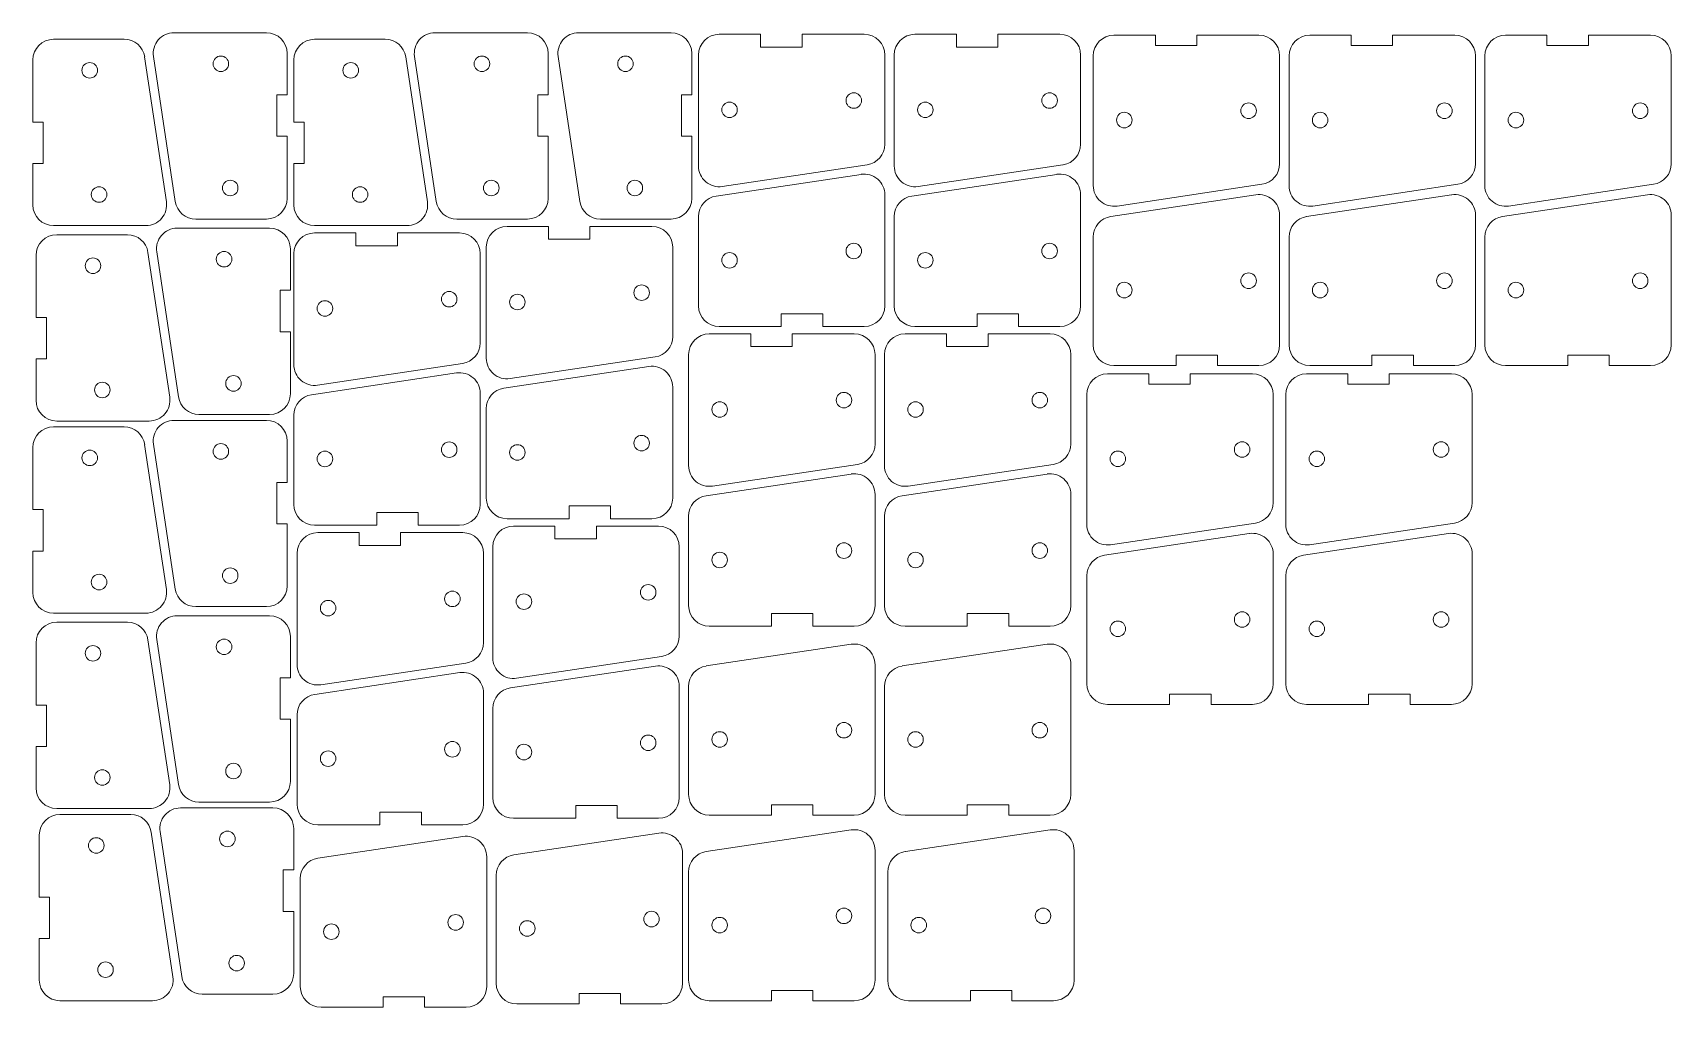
# Model space of a CAD drawing. Header units: inches. Extents: x 0.1 to 19.9, y 0.1 to 11.9.
import ezdxf

# ---------------------------------------------------------------- set-up
doc = ezdxf.new("R2010")
doc.units = ezdxf.units.IN
doc.header["$MEASUREMENT"] = 0

msp = doc.modelspace()

# ---------------------------------------------------------------- linework, layer by layer
at = {"color": 7, "linetype": 'Continuous', "lineweight": 15}
for p, q in [((1.789, 11.908), (2.905, 11.908)), ((4.94, 11.908), (6.056, 11.908)), ((6.673, 11.908), (7.789, 11.908)), ((8.37, 11.889), (8.87, 11.889)), ((8.87, 11.889), (8.87, 11.735)), ((9.37, 11.889), (10.12, 11.889)), ((9.37, 11.889), (9.37, 11.735)), ((10.733, 11.889), (11.233, 11.889)), ((11.233, 11.889), (11.233, 11.735)), ((11.733, 11.889), (12.483, 11.889)), ((11.733, 11.889), (11.733, 11.735)), ((13.135, 11.878), (13.635, 11.878)), ((13.635, 11.878), (13.635, 11.753)), ((14.135, 11.878), (14.885, 11.878)), ((14.135, 11.878), (14.135, 11.753)), ((15.499, 11.878), (15.999, 11.878)), ((15.999, 11.878), (15.999, 11.753)), ((16.499, 11.878), (17.249, 11.878)), ((16.499, 11.878), (16.499, 11.753)), ((17.862, 11.878), (18.362, 11.878)), ((18.362, 11.878), (18.362, 11.753)), ((18.862, 11.878), (19.612, 11.878)), ((18.862, 11.878), (18.862, 11.753)), ((1.188, 11.829), (0.335, 11.829)), ((4.339, 11.829), (3.486, 11.829)), ((9.37, 11.735), (8.87, 11.735)), ((11.733, 11.735), (11.233, 11.735)), ((14.135, 11.753), (13.635, 11.753)), ((16.499, 11.753), (15.999, 11.753)), ((18.862, 11.753), (18.362, 11.753)), ((0.085, 10.829), (0.085, 11.579)), ((1.435, 11.616), (1.698, 9.866)), ((1.804, 9.871), (1.542, 11.621)), ((3.155, 11.658), (3.155, 11.158)), ((3.236, 10.829), (3.236, 11.579)), ((4.586, 11.616), (4.849, 9.866)), ((4.955, 9.871), (4.693, 11.621)), ((6.306, 11.658), (6.306, 11.158)), ((6.688, 9.871), (6.426, 11.621)), ((8.039, 11.658), (8.039, 11.158)), ((8.12, 10.298), (8.12, 11.639)), ((10.37, 11.639), (10.37, 10.561)), ((10.483, 10.298), (10.483, 11.639)), ((12.733, 11.639), (12.733, 10.561)), ((12.885, 10.062), (12.885, 11.628)), ((15.135, 10.325), (15.135, 11.628)), ((15.249, 10.062), (15.249, 11.628)), ((17.499, 10.325), (17.499, 11.628)), ((17.612, 10.062), (17.612, 11.628)), ((19.862, 10.325), (19.862, 11.628)), ((3.03, 10.658), (3.03, 11.158)), ((3.155, 11.158), (3.03, 11.158)), ((6.181, 10.658), (6.181, 11.158)), ((6.306, 11.158), (6.181, 11.158)), ((7.914, 10.658), (7.914, 11.158)), ((8.039, 11.158), (7.914, 11.158)), ((0.085, 10.829), (0.21, 10.829)), ((0.21, 10.829), (0.21, 10.329)), ((3.236, 10.829), (3.361, 10.829)), ((3.361, 10.829), (3.361, 10.329)), ((3.155, 10.658), (3.03, 10.658)), ((3.155, 10.658), (3.155, 9.908)), ((6.306, 10.658), (6.181, 10.658)), ((6.306, 10.658), (6.306, 9.908)), ((8.039, 10.658), (7.914, 10.658)), ((8.039, 10.658), (8.039, 9.908)), ((0.085, 10.329), (0.21, 10.329)), ((0.085, 9.829), (0.085, 10.329)), ((3.236, 10.329), (3.361, 10.329)), ((3.236, 9.829), (3.236, 10.329)), ((10.157, 10.314), (8.407, 10.051)), ((12.52, 10.314), (10.77, 10.051)), ((8.332, 9.936), (10.082, 10.198)), ((10.696, 9.936), (12.446, 10.198)), ((10.37, 9.951), (10.37, 8.61)), ((12.733, 9.951), (12.733, 8.61)), ((13.098, 9.689), (14.848, 9.951)), ((14.922, 10.078), (13.172, 9.815)), ((15.461, 9.689), (17.211, 9.951)), ((17.286, 10.078), (15.536, 9.815)), ((17.825, 9.689), (19.575, 9.951)), ((19.649, 10.078), (17.899, 9.815)), ((15.135, 9.704), (15.135, 8.138)), ((17.499, 9.704), (17.499, 8.138)), ((19.862, 9.704), (19.862, 8.138)), ((1.45, 9.579), (0.335, 9.579)), ((1.828, 9.548), (2.944, 9.548)), ((2.052, 9.658), (2.905, 9.658)), ((4.601, 9.579), (3.486, 9.579)), ((5.203, 9.658), (6.056, 9.658)), ((5.809, 9.569), (6.309, 9.569)), ((6.309, 9.569), (6.309, 9.415)), ((6.809, 9.569), (7.559, 9.569)), ((6.809, 9.569), (6.809, 9.415)), ((6.936, 9.658), (7.789, 9.658)), ((8.12, 8.61), (8.12, 9.688)), ((10.483, 8.61), (10.483, 9.688)), ((1.227, 9.469), (0.374, 9.469)), ((3.194, 9.298), (3.194, 8.798)), ((3.486, 9.49), (3.986, 9.49)), ((3.986, 9.49), (3.986, 9.336)), ((4.486, 9.336), (3.986, 9.336)), ((4.486, 9.49), (5.236, 9.49)), ((4.486, 9.49), (4.486, 9.336)), ((5.559, 7.978), (5.559, 9.319)), ((6.809, 9.415), (6.309, 9.415)), ((7.809, 9.319), (7.809, 8.24)), ((12.885, 9.441), (12.885, 8.138)), ((15.249, 9.441), (15.249, 8.138)), ((17.612, 9.441), (17.612, 8.138)), ((0.124, 8.469), (0.124, 9.219)), ((1.475, 9.256), (1.737, 7.506)), ((1.844, 7.511), (1.581, 9.261)), ((3.236, 7.899), (3.236, 9.24)), ((5.486, 9.24), (5.486, 8.162)), ((3.069, 8.298), (3.069, 8.798)), ((3.194, 8.798), (3.069, 8.798)), ((9.12, 8.36), (9.12, 8.514)), ((9.12, 8.514), (9.62, 8.514)), ((9.62, 8.36), (9.62, 8.514)), ((11.483, 8.36), (11.483, 8.514)), ((11.483, 8.514), (11.983, 8.514)), ((11.983, 8.36), (11.983, 8.514)), ((0.124, 8.469), (0.249, 8.469)), ((0.249, 8.469), (0.249, 7.969)), ((9.12, 8.36), (8.37, 8.36)), ((10.12, 8.36), (9.62, 8.36)), ((11.483, 8.36), (10.733, 8.36)), ((12.483, 8.36), (11.983, 8.36)), ((3.194, 8.298), (3.069, 8.298)), ((3.194, 8.298), (3.194, 7.548)), ((8.251, 8.271), (8.751, 8.271)), ((8.751, 8.271), (8.751, 8.117)), ((9.251, 8.117), (8.751, 8.117)), ((9.251, 8.271), (10.001, 8.271)), ((9.251, 8.271), (9.251, 8.117)), ((10.615, 8.271), (11.115, 8.271)), ((11.115, 8.271), (11.115, 8.117)), ((11.615, 8.117), (11.115, 8.117)), ((11.615, 8.271), (12.365, 8.271)), ((11.615, 8.271), (11.615, 8.117)), ((0.124, 7.969), (0.249, 7.969)), ((0.124, 7.469), (0.124, 7.969)), ((5.273, 7.914), (3.523, 7.652)), ((7.596, 7.993), (5.846, 7.731)), ((8.001, 6.68), (8.001, 8.021)), ((10.251, 8.021), (10.251, 6.942)), ((10.365, 6.68), (10.365, 8.021)), ((12.615, 8.021), (12.615, 6.942)), ((13.885, 7.888), (13.885, 8.013)), ((13.885, 8.013), (14.385, 8.013)), ((14.385, 7.888), (14.385, 8.013)), ((16.249, 7.888), (16.249, 8.013)), ((16.249, 8.013), (16.749, 8.013)), ((16.749, 7.888), (16.749, 8.013)), ((18.612, 7.888), (18.612, 8.013)), ((18.612, 8.013), (19.112, 8.013)), ((19.112, 7.888), (19.112, 8.013)), ((3.448, 7.536), (5.198, 7.799)), ((5.772, 7.615), (7.522, 7.877)), ((13.057, 7.788), (13.557, 7.788)), ((13.885, 7.888), (13.135, 7.888)), ((13.557, 7.788), (13.557, 7.663)), ((14.057, 7.788), (14.807, 7.788)), ((14.057, 7.788), (14.057, 7.663)), ((14.885, 7.888), (14.385, 7.888)), ((15.459, 7.788), (15.959, 7.788)), ((16.249, 7.888), (15.499, 7.888)), ((15.959, 7.788), (15.959, 7.663)), ((16.459, 7.788), (17.209, 7.788)), ((16.459, 7.788), (16.459, 7.663)), ((17.249, 7.888), (16.749, 7.888)), ((18.612, 7.888), (17.862, 7.888)), ((19.612, 7.888), (19.112, 7.888)), ((5.486, 7.552), (5.486, 6.211)), ((7.809, 7.63), (7.809, 6.289)), ((12.807, 5.972), (12.807, 7.538)), ((14.057, 7.663), (13.557, 7.663)), ((15.057, 6.234), (15.057, 7.538)), ((15.209, 5.972), (15.209, 7.538)), ((16.459, 7.663), (15.959, 7.663)), ((17.459, 6.234), (17.459, 7.538)), ((5.559, 6.289), (5.559, 7.368)), ((1.188, 7.149), (0.335, 7.149)), ((1.49, 7.219), (0.374, 7.219)), ((1.789, 7.227), (2.905, 7.227)), ((2.091, 7.298), (2.944, 7.298)), ((3.236, 6.211), (3.236, 7.289)), ((1.435, 6.936), (1.698, 5.186)), ((1.804, 5.19), (1.542, 6.94)), ((3.155, 6.977), (3.155, 6.477)), ((0.085, 6.149), (0.085, 6.899)), ((8.214, 6.317), (9.964, 6.579)), ((10.038, 6.695), (8.288, 6.433)), ((10.577, 6.317), (12.327, 6.579)), ((12.402, 6.695), (10.652, 6.433)), ((3.03, 5.977), (3.03, 6.477)), ((3.155, 6.477), (3.03, 6.477)), ((10.251, 6.332), (10.251, 4.991)), ((12.615, 6.332), (12.615, 4.991)), ((0.085, 6.149), (0.21, 6.149)), ((0.21, 6.149), (0.21, 5.649)), ((6.559, 6.039), (6.559, 6.193)), ((6.559, 6.193), (7.059, 6.193)), ((7.059, 6.039), (7.059, 6.193)), ((3.155, 5.977), (3.03, 5.977)), ((3.155, 5.977), (3.155, 5.227)), ((4.236, 5.961), (3.486, 5.961)), ((4.236, 5.961), (4.236, 6.115)), ((4.236, 6.115), (4.736, 6.115)), ((4.736, 5.961), (4.736, 6.115)), ((5.236, 5.961), (4.736, 5.961)), ((6.559, 6.039), (5.809, 6.039)), ((5.888, 5.95), (6.388, 5.95)), ((6.388, 5.95), (6.388, 5.796)), ((6.888, 5.95), (7.638, 5.95)), ((6.888, 5.95), (6.888, 5.796)), ((7.559, 6.039), (7.059, 6.039)), ((8.001, 4.991), (8.001, 6.07)), ((10.365, 4.991), (10.365, 6.07)), ((14.844, 5.987), (13.094, 5.725)), ((17.246, 5.987), (15.496, 5.725)), ((3.525, 5.871), (4.025, 5.871)), ((4.025, 5.871), (4.025, 5.717)), ((4.525, 5.871), (5.275, 5.871)), ((4.525, 5.871), (4.525, 5.717)), ((6.888, 5.796), (6.388, 5.796)), ((13.019, 5.598), (14.769, 5.86)), ((15.422, 5.598), (17.172, 5.86)), ((0.085, 5.649), (0.21, 5.649)), ((0.085, 5.149), (0.085, 5.649)), ((3.275, 4.281), (3.275, 5.621)), ((4.525, 5.717), (4.025, 5.717)), ((5.525, 5.621), (5.525, 4.543)), ((5.638, 4.359), (5.638, 5.7)), ((7.888, 5.7), (7.888, 4.622)), ((15.057, 5.613), (15.057, 4.047)), ((17.459, 5.613), (17.459, 4.047)), ((12.807, 5.351), (12.807, 4.047)), ((15.209, 5.351), (15.209, 4.047)), ((2.052, 4.977), (2.905, 4.977)), ((1.45, 4.899), (0.335, 4.899)), ((1.227, 4.789), (0.374, 4.789)), ((1.828, 4.867), (2.944, 4.867)), ((9.001, 4.741), (9.001, 4.895)), ((9.001, 4.895), (9.501, 4.895)), ((9.501, 4.741), (9.501, 4.895)), ((11.365, 4.741), (11.365, 4.895)), ((11.365, 4.895), (11.865, 4.895)), ((11.865, 4.741), (11.865, 4.895)), ((1.475, 4.576), (1.737, 2.826)), ((1.844, 2.83), (1.581, 4.58)), ((3.194, 4.617), (3.194, 4.117)), ((9.001, 4.741), (8.251, 4.741)), ((10.001, 4.741), (9.501, 4.741)), ((11.365, 4.741), (10.615, 4.741)), ((12.365, 4.741), (11.865, 4.741)), ((0.124, 3.789), (0.124, 4.539)), ((7.675, 4.374), (5.925, 4.112)), ((8.214, 4.261), (9.964, 4.523)), ((10.577, 4.261), (12.327, 4.523)), ((3.488, 3.918), (5.238, 4.18)), ((5.312, 4.296), (3.562, 4.033)), ((5.851, 3.996), (7.601, 4.259)), ((10.251, 4.276), (10.251, 2.71)), ((12.615, 4.276), (12.615, 2.71)), ((3.069, 3.617), (3.069, 4.117)), ((3.194, 4.117), (3.069, 4.117)), ((7.888, 4.012), (7.888, 2.671)), ((8.001, 4.013), (8.001, 2.71)), ((10.365, 4.013), (10.365, 2.71)), ((0.124, 3.789), (0.249, 3.789)), ((0.249, 3.789), (0.249, 3.289)), ((5.525, 3.933), (5.525, 2.592)), ((13.807, 3.797), (13.057, 3.797)), ((13.807, 3.797), (13.807, 3.922)), ((13.807, 3.922), (14.307, 3.922)), ((14.307, 3.797), (14.307, 3.922)), ((14.807, 3.797), (14.307, 3.797)), ((16.209, 3.797), (15.459, 3.797)), ((16.209, 3.797), (16.209, 3.922)), ((16.209, 3.922), (16.709, 3.922)), ((16.709, 3.797), (16.709, 3.922)), ((17.209, 3.797), (16.709, 3.797)), ((3.194, 3.617), (3.069, 3.617)), ((3.194, 3.617), (3.194, 2.867)), ((3.275, 2.592), (3.275, 3.67)), ((5.638, 2.671), (5.638, 3.749)), ((0.124, 3.289), (0.249, 3.289)), ((0.124, 2.789), (0.124, 3.289)), ((2.091, 2.617), (2.944, 2.617)), ((6.638, 2.421), (6.638, 2.575)), ((6.638, 2.575), (7.138, 2.575)), ((7.138, 2.421), (7.138, 2.575)), ((9.001, 2.46), (9.001, 2.585)), ((9.001, 2.585), (9.501, 2.585)), ((9.501, 2.46), (9.501, 2.585)), ((11.365, 2.46), (11.365, 2.585)), ((11.365, 2.585), (11.865, 2.585)), ((11.865, 2.46), (11.865, 2.585)), ((1.49, 2.539), (0.374, 2.539)), ((1.267, 2.468), (0.413, 2.468)), ((1.868, 2.547), (2.984, 2.547)), ((4.275, 2.342), (4.275, 2.496)), ((4.275, 2.496), (4.775, 2.496)), ((4.775, 2.342), (4.775, 2.496)), ((6.638, 2.421), (5.888, 2.421)), ((7.638, 2.421), (7.138, 2.421)), ((9.001, 2.46), (8.251, 2.46)), ((10.001, 2.46), (9.501, 2.46)), ((11.365, 2.46), (10.615, 2.46)), ((12.365, 2.46), (11.865, 2.46)), ((0.163, 1.468), (0.163, 2.218)), ((1.514, 2.255), (1.777, 0.505)), ((1.883, 0.51), (1.621, 2.26)), ((3.234, 2.297), (3.234, 1.797)), ((4.275, 2.342), (3.525, 2.342)), ((3.527, 1.94), (5.277, 2.203)), ((5.275, 2.342), (4.775, 2.342)), ((5.89, 1.979), (7.64, 2.242)), ((8.214, 2.019), (9.964, 2.281)), ((10.617, 2.019), (12.367, 2.281)), ((7.928, 1.995), (7.928, 0.429)), ((10.251, 2.034), (10.251, 0.468)), ((12.654, 2.034), (12.654, 0.468)), ((3.109, 1.297), (3.109, 1.797)), ((3.234, 1.797), (3.109, 1.797)), ((5.564, 1.955), (5.564, 0.389)), ((3.314, 1.693), (3.314, 0.389)), ((5.678, 1.732), (5.678, 0.429)), ((8.001, 1.772), (8.001, 0.468)), ((10.404, 1.772), (10.404, 0.468)), ((0.163, 1.468), (0.288, 1.468)), ((0.288, 1.468), (0.288, 0.968)), ((3.234, 1.297), (3.109, 1.297)), ((3.234, 1.297), (3.234, 0.547)), ((0.163, 0.968), (0.288, 0.968)), ((0.163, 0.468), (0.163, 0.968)), ((1.529, 0.218), (0.413, 0.218)), ((2.13, 0.297), (2.984, 0.297)), ((4.314, 0.139), (4.314, 0.264)), ((4.314, 0.264), (4.814, 0.264)), ((4.814, 0.139), (4.814, 0.264)), ((6.678, 0.179), (6.678, 0.304)), ((6.678, 0.304), (7.178, 0.304)), ((7.178, 0.179), (7.178, 0.304)), ((9.001, 0.218), (8.251, 0.218)), ((9.001, 0.218), (9.001, 0.343)), ((9.001, 0.343), (9.501, 0.343)), ((9.501, 0.218), (9.501, 0.343)), ((10.001, 0.218), (9.501, 0.218)), ((11.404, 0.218), (10.654, 0.218)), ((11.404, 0.218), (11.404, 0.343)), ((11.404, 0.343), (11.904, 0.343)), ((11.904, 0.218), (11.904, 0.343)), ((12.404, 0.218), (11.904, 0.218)), ((4.314, 0.139), (3.564, 0.139)), ((5.314, 0.139), (4.814, 0.139)), ((6.678, 0.179), (5.928, 0.179)), ((7.678, 0.179), (7.178, 0.179))]:
    msp.add_line(p, q, dxfattribs=at)
for centre in [(0.772, 11.454), (2.355, 11.533), (3.923, 11.454), (5.506, 11.533), (7.239, 11.533), (9.995, 11.089), (12.358, 11.089), (8.495, 10.977), (10.858, 10.977), (13.26, 10.853), (14.76, 10.966), (15.624, 10.853), (17.124, 10.966), (17.987, 10.853), (19.487, 10.966), (2.468, 10.033), (5.619, 10.033), (7.352, 10.033), (0.885, 9.954), (4.036, 9.954), (9.995, 9.272), (12.358, 9.272), (0.811, 9.094), (2.394, 9.173), (8.495, 9.16), (10.858, 9.16), (14.76, 8.913), (17.124, 8.913), (19.487, 8.913), (5.111, 8.69), (5.934, 8.656), (7.434, 8.769), (13.26, 8.8), (15.624, 8.8), (17.987, 8.8), (3.611, 8.578), (2.507, 7.673), (0.924, 7.594), (9.876, 7.471), (12.24, 7.471), (8.376, 7.358), (10.74, 7.358), (2.355, 6.852), (5.111, 6.873), (5.934, 6.839), (7.434, 6.952), (14.682, 6.875), (17.084, 6.875), (0.772, 6.774), (3.611, 6.761), (13.182, 6.763), (15.584, 6.763), (9.876, 5.654), (12.24, 5.654), (8.376, 5.541), (10.74, 5.541), (0.885, 5.274), (2.468, 5.352), (5.15, 5.071), (7.513, 5.15), (3.65, 4.959), (6.013, 5.038), (13.182, 4.71), (14.682, 4.822), (15.584, 4.71), (17.084, 4.822), (2.394, 4.492), (0.811, 4.414), (9.876, 3.485), (12.24, 3.485), (7.513, 3.333), (8.376, 3.373), (10.74, 3.373), (3.65, 3.142), (5.15, 3.255), (6.013, 3.221), (0.924, 2.914), (2.507, 2.992), (0.851, 2.093), (2.434, 2.172), (5.189, 1.164), (7.553, 1.204), (8.376, 1.131), (9.876, 1.243), (10.779, 1.131), (12.279, 1.243), (3.689, 1.052), (6.053, 1.091), (0.963, 0.593), (2.546, 0.672)]:
    msp.add_circle(centre, 0.0938, dxfattribs=at)
for centre, start, end in [((1.789, 11.658), 90, 188.5308), ((2.905, 11.658), 0, 90), ((4.94, 11.658), 90, 188.5308), ((6.056, 11.658), 0, 90), ((6.673, 11.658), 90, 188.5308), ((7.789, 11.658), 0, 90), ((8.37, 11.639), 90, 180), ((10.12, 11.639), 0, 90), ((10.733, 11.639), 90, 180), ((12.483, 11.639), 0, 90), ((13.135, 11.628), 90, 180), ((14.885, 11.628), 0, 90), ((15.499, 11.628), 90, 180), ((17.249, 11.628), 0, 90), ((17.862, 11.628), 90, 180), ((19.612, 11.628), 0, 90), ((0.335, 11.579), 90, 180), ((1.188, 11.579), 8.5308, 90), ((3.486, 11.579), 90, 180), ((4.339, 11.579), 8.5308, 90), ((10.12, 10.561), 278.5308, 0), ((12.483, 10.561), 278.5308, 0), ((8.37, 10.298), 180, 278.5308), ((10.733, 10.298), 180, 278.5308), ((14.885, 10.325), 278.5308, 0), ((17.249, 10.325), 278.5308, 0), ((19.612, 10.325), 278.5308, 0), ((10.12, 9.951), 0, 98.5308), ((12.483, 9.951), 0, 98.5308), ((2.905, 9.908), 270, 0), ((6.056, 9.908), 270, 0), ((7.789, 9.908), 270, 0), ((8.37, 9.688), 98.5308, 180), ((10.733, 9.688), 98.5308, 180), ((13.135, 10.062), 180, 278.5308), ((14.885, 9.704), 0, 98.5308), ((15.499, 10.062), 180, 278.5308), ((17.249, 9.704), 0, 98.5308), ((17.862, 10.062), 180, 278.5308), ((19.612, 9.704), 0, 98.5308), ((0.335, 9.829), 180, 270), ((1.45, 9.829), 270, 8.5308), ((2.052, 9.908), 188.5308, 270), ((3.486, 9.829), 180, 270), ((4.601, 9.829), 270, 8.5308), ((5.203, 9.908), 188.5308, 270), ((6.936, 9.908), 188.5308, 270), ((1.828, 9.298), 90, 188.5308), ((2.944, 9.298), 0, 90), ((5.809, 9.319), 90, 180), ((7.559, 9.319), 0, 90), ((13.135, 9.441), 98.5308, 180), ((15.499, 9.441), 98.5308, 180), ((17.862, 9.441), 98.5308, 180), ((0.374, 9.219), 90, 180), ((1.227, 9.219), 8.5308, 90), ((3.486, 9.24), 90, 180), ((5.236, 9.24), 0, 90), ((8.37, 8.61), 180, 270), ((10.12, 8.61), 270, 0), ((10.733, 8.61), 180, 270), ((12.483, 8.61), 270, 0), ((5.236, 8.162), 278.5308, 0), ((7.559, 8.24), 278.5308, 0), ((8.251, 8.021), 90, 180), ((10.001, 8.021), 0, 90), ((10.615, 8.021), 90, 180), ((12.365, 8.021), 0, 90), ((13.135, 8.138), 180, 270), ((14.885, 8.138), 270, 0), ((15.499, 8.138), 180, 270), ((17.249, 8.138), 270, 0), ((17.862, 8.138), 180, 270), ((19.612, 8.138), 270, 0), ((5.809, 7.978), 180, 278.5308), ((3.486, 7.899), 180, 278.5308), ((5.236, 7.552), 0, 98.5308), ((7.559, 7.63), 0, 98.5308), ((13.057, 7.538), 90, 180), ((14.807, 7.538), 0, 90), ((15.459, 7.538), 90, 180), ((17.209, 7.538), 0, 90), ((2.944, 7.548), 270, 0), ((3.486, 7.289), 98.5308, 180), ((5.809, 7.368), 98.5308, 180), ((0.374, 7.469), 180, 270), ((1.49, 7.469), 270, 8.5308), ((2.091, 7.548), 188.5308, 270), ((0.335, 6.899), 90, 180), ((1.188, 6.899), 8.5308, 90), ((1.789, 6.977), 90, 188.5308), ((2.905, 6.977), 0, 90), ((10.001, 6.942), 278.5308, 0), ((12.365, 6.942), 278.5308, 0), ((8.251, 6.68), 180, 278.5308), ((10.001, 6.332), 0, 98.5308), ((10.615, 6.68), 180, 278.5308), ((12.365, 6.332), 0, 98.5308), ((3.486, 6.211), 180, 270), ((5.236, 6.211), 270, 0), ((5.809, 6.289), 180, 270), ((7.559, 6.289), 270, 0), ((8.251, 6.07), 98.5308, 180), ((10.615, 6.07), 98.5308, 180), ((14.807, 6.234), 278.5308, 0), ((17.209, 6.234), 278.5308, 0), ((5.888, 5.7), 90, 180), ((7.638, 5.7), 0, 90), ((13.057, 5.972), 180, 278.5308), ((15.459, 5.972), 180, 278.5308), ((3.525, 5.621), 90, 180), ((5.275, 5.621), 0, 90), ((14.807, 5.613), 0, 98.5308), ((17.209, 5.613), 0, 98.5308), ((13.057, 5.351), 98.5308, 180), ((15.459, 5.351), 98.5308, 180), ((0.335, 5.149), 180, 270), ((1.45, 5.149), 270, 8.5308), ((2.052, 5.227), 188.5308, 270), ((2.905, 5.227), 270, 0), ((8.251, 4.991), 180, 270), ((10.001, 4.991), 270, 0), ((10.615, 4.991), 180, 270), ((12.365, 4.991), 270, 0), ((0.374, 4.539), 90, 180), ((1.227, 4.539), 8.5308, 90), ((1.828, 4.617), 90, 188.5308), ((2.944, 4.617), 0, 90), ((7.638, 4.622), 278.5308, 0), ((5.275, 4.543), 278.5308, 0), ((5.888, 4.359), 180, 278.5308), ((10.001, 4.276), 0, 98.5308), ((12.365, 4.276), 0, 98.5308), ((3.525, 4.281), 180, 278.5308), ((5.275, 3.933), 0, 98.5308), ((7.638, 4.012), 0, 98.5308), ((8.251, 4.013), 98.5308, 180), ((10.615, 4.013), 98.5308, 180), ((5.888, 3.749), 98.5308, 180), ((13.057, 4.047), 180, 270), ((14.807, 4.047), 270, 0), ((15.459, 4.047), 180, 270), ((17.209, 4.047), 270, 0), ((3.525, 3.67), 98.5308, 180), ((0.374, 2.789), 180, 270), ((1.49, 2.789), 270, 8.5308), ((2.091, 2.867), 188.5308, 270), ((2.944, 2.867), 270, 0), ((3.525, 2.592), 180, 270), ((5.275, 2.592), 270, 0), ((5.888, 2.671), 180, 270), ((7.638, 2.671), 270, 0), ((8.251, 2.71), 180, 270), ((10.001, 2.71), 270, 0), ((10.615, 2.71), 180, 270), ((12.365, 2.71), 270, 0), ((0.413, 2.218), 90, 180), ((1.267, 2.218), 8.5308, 90), ((1.868, 2.297), 90, 188.5308), ((2.984, 2.297), 0, 90), ((5.314, 1.955), 0, 98.5308), ((7.678, 1.995), 0, 98.5308), ((10.001, 2.034), 0, 98.5308), ((12.404, 2.034), 0, 98.5308), ((5.928, 1.732), 98.5308, 180), ((8.251, 1.772), 98.5308, 180), ((10.654, 1.772), 98.5308, 180), ((3.564, 1.693), 98.5308, 180), ((0.413, 0.468), 180, 270), ((1.529, 0.468), 270, 8.5308), ((2.13, 0.547), 188.5308, 270), ((2.984, 0.547), 270, 0), ((5.928, 0.429), 180, 270), ((7.678, 0.429), 270, 0), ((8.251, 0.468), 180, 270), ((10.001, 0.468), 270, 0), ((10.654, 0.468), 180, 270), ((12.404, 0.468), 270, 0), ((3.564, 0.389), 180, 270), ((5.314, 0.389), 270, 0)]:
    msp.add_arc(centre, 0.25, start, end, dxfattribs=at)

doc.saveas('drawing.dxf')
